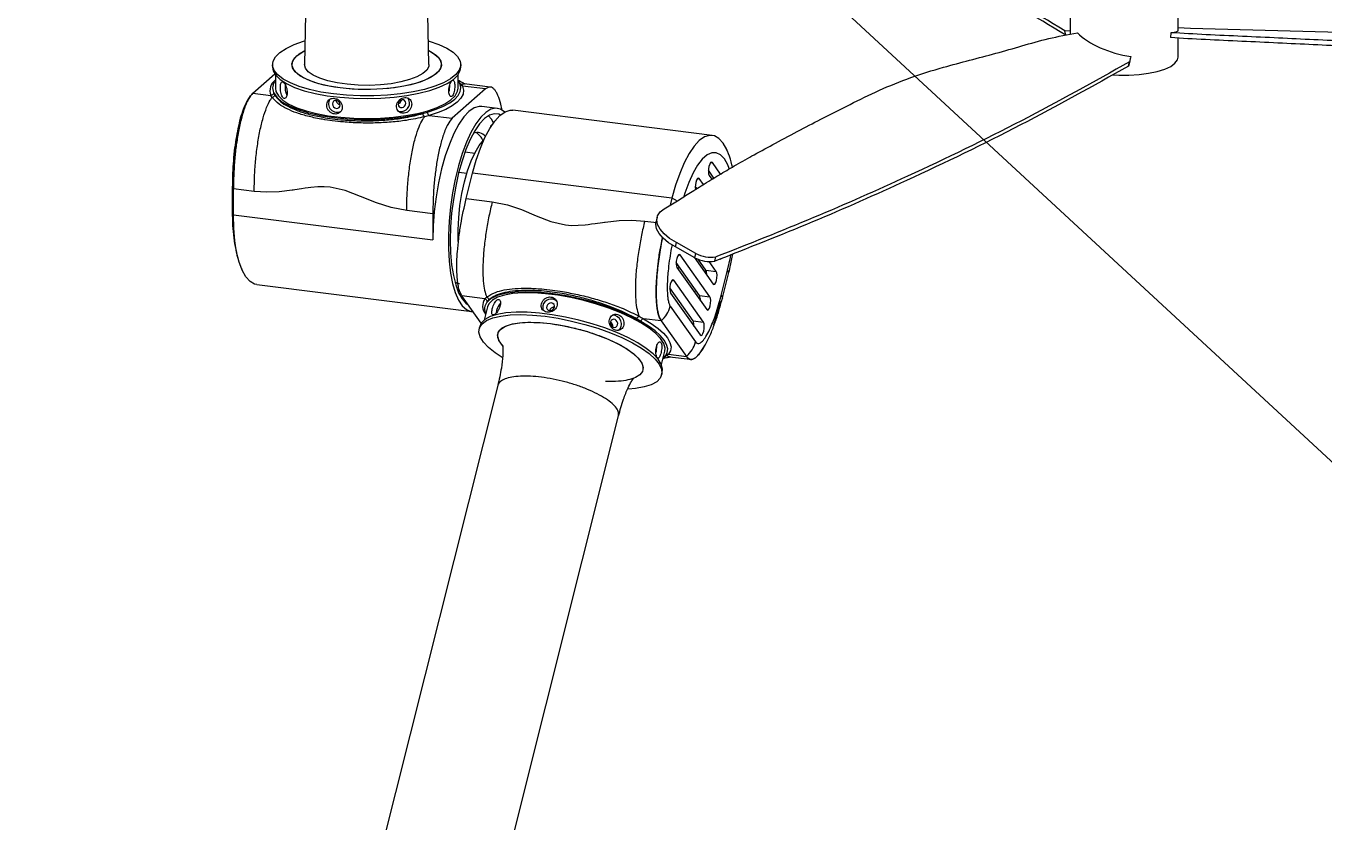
# Model space of a CAD drawing. Header units: millimetres. Extents: x 0 to 297, y 0 to 210.
# Drawn here: x 141.54 to 180.62, y 105.82 to 129.78 of the extents above; entities that cross this region are included whole.
import ezdxf

# ---------------------------------------------------------------- set-up
doc = ezdxf.new("R2010")
doc.units = ezdxf.units.MM
doc.layers.add('图框', color=7, linetype='Continuous')
doc.dimstyles.new('SLDDIMSTYLE0', dxfattribs={"dimtxt": 0.18, "dimasz": 1.016, "dimexe": 0, "dimexo": 0.0625, "dimgap": 0, "dimtad": 0, "dimtih": 1, "dimtoh": 1, "dimdec": 0, "dimrnd": 1e-09, "dimzin": 0, "dimdsep": 46, "dimtxsty": 'Standard', "dimblk1": 'DOT', "dimblk2": 'DOT', "dimsah": 1, "dimcen": 0.09, "dimadec": 0, "dimazin": 0, "dimtfac": 1.016, "dimtdec": 0, "dimtofl": 0, "dimtmove": 0, "dimatfit": 3, "dimldrblk": 'DOT', "dimfxl": 1, "dimfrac": 2, "dimtolj": 1, "dimtzin": 0, "dimarcsym": 0})

# ---------------------------------------------------------------- blocks, each defined once
blk = doc.blocks.new('_Dot')
at = {"color": 0, "linetype": 'ByBlock', "lineweight": -2}
blk.add_line((-0.5, 0), (-1, 0), dxfattribs=at)
at = {"color": 0, "linetype": 'ByBlock', "const_width": 0.5}
blk.add_lwpolyline([(-0.25, 0, 1), (0.25, 0, 1)], format="xyb", close=True, dxfattribs=at)

msp = doc.modelspace()

# ---------------------------------------------------------------- linework, layer by layer
at = {"color": 7, "linetype": 'Continuous', "lineweight": 25}
for p, q in [((150.194, 141.344), (149.924, 128.622)), ((153.674, 128.622), (153.406, 141.227)), ((172.974, 130.37), (172.974, 129.527)), ((176.224, 129.637), (176.224, 130.37)), ((172.974, 129.619), (172.816, 129.634)), ((172.851, 129.503), (172.816, 129.634)), ((176.011, 129.576), (175.993, 129.428)), ((176.224, 128.838), (176.224, 129.415)), ((148.965, 128.618), (148.965, 128.539)), ((154.632, 128.539), (154.632, 128.618)), ((174.769, 128.719), (174.732, 128.57)), ((174.732, 128.57), (174.763, 128.699)), ((174.804, 128.861), (174.763, 128.699)), ((148.375, 127.758), (149.031, 128.337)), ((148.375, 127.758), (149.031, 128.337)), ((149.049, 128.312), (149.049, 127.91)), ((154.549, 127.91), (154.549, 128.312)), ((155.379, 127.886), (154.377, 127.002)), ((154.602, 128.048), (154.549, 128.138)), ((154.566, 128.087), (154.61, 128.049)), ((154.61, 128.049), (154.642, 128.021)), ((154.626, 127.932), (154.627, 127.899)), ((155.379, 127.886), (154.684, 127.973)), ((155.517, 127.942), (154.733, 128.041)), ((148.375, 127.758), (148.913, 127.691)), ((148.995, 127.773), (149.026, 127.707)), ((153.494, 127.144), (153.629, 127.189)), ((153.683, 127.09), (154.377, 127.002)), ((155.731, 127.301), (155.263, 127.36)), ((162.201, 126.486), (156.199, 127.243)), ((155.059, 125.946), (154.768, 125.983)), ((162.159, 125.673), (162.206, 125.667)), ((162.45, 125.322), (162.206, 125.667)), ((154.572, 125.379), (154.813, 125.349)), ((154.795, 124.586), (154.987, 125.351)), ((160.989, 124.595), (154.987, 125.351)), ((161.766, 125.192), (161.813, 125.186)), ((161.937, 125.011), (161.813, 125.186)), ((162.252, 125.202), (162.085, 125.437)), ((162.11, 125.285), (162.194, 125.167)), ((147.753, 124.959), (147.753, 124.173)), ((147.785, 124.882), (147.756, 124.962)), ((147.785, 124.096), (147.785, 124.882)), ((148.413, 124.803), (147.785, 124.882)), ((147.785, 124.096), (147.785, 124.882)), ((161.74, 124.888), (161.692, 124.956)), ((154.795, 124.586), (155.579, 124.487)), ((160.989, 124.595), (160.938, 124.39)), ((160.989, 124.595), (160.938, 124.39)), ((147.785, 124.096), (153.788, 123.34)), ((153.788, 124.126), (153.004, 124.224)), ((153.788, 124.126), (153.788, 123.34)), ((160.169, 123.909), (160.532, 123.863)), ((160.54, 124.022), (160.509, 123.893)), ((161.091, 123.131), (161.122, 123.26)), ((161.679, 122.807), (161.091, 123.131)), ((161.71, 122.936), (161.122, 123.26)), ((161.189, 122.897), (161.236, 122.891)), ((162.13, 121.629), (161.236, 122.891)), ((161.653, 122.821), (162.226, 122.012)), ((161.679, 122.807), (161.71, 122.936)), ((162.01, 122.433), (161.779, 122.76)), ((162.278, 122.699), (162.309, 122.828)), ((148.027, 122.491), (148.045, 122.455)), ((161.818, 121.668), (161.115, 122.661)), ((161.14, 122.509), (162.034, 121.247)), ((161.233, 122.495), (161.142, 122.506)), ((162.026, 122.395), (161.948, 122.405)), ((162.01, 122.433), (162.322, 122.394)), ((162.322, 122.394), (162.114, 122.688)), ((162.472, 121.664), (162.664, 122.429)), ((162.5, 121.56), (162.692, 122.325)), ((148.49, 121.998), (154.96, 121.183)), ((154.515, 122.049), (154.541, 122.055)), ((160.997, 122.132), (161.044, 122.126)), ((161.938, 120.864), (161.044, 122.126)), ((155.359, 121.572), (154.665, 121.66)), ((155.248, 120.836), (154.665, 121.66)), ((161.626, 120.903), (160.923, 121.896)), ((160.948, 121.744), (161.842, 120.481)), ((161.633, 121.813), (161.724, 121.802)), ((161.818, 121.668), (162.13, 121.629)), ((154.758, 121.464), (154.79, 121.484)), ((155.437, 121.329), (155.337, 120.93)), ((155.464, 121.527), (155.419, 121.472)), ((155.711, 121.214), (155.699, 121.144)), ((160.938, 121.343), (161.698, 120.27)), ((160.052, 120.888), (159.932, 120.964)), ((160.667, 120.904), (160.129, 120.971)), ((160.667, 120.904), (161.426, 119.831)), ((160.667, 120.904), (161.426, 119.831)), ((161.626, 120.903), (161.938, 120.864)), ((155.203, 120.737), (155.183, 120.661)), ((155.906, 120.15), (155.827, 120.236)), ((160.671, 119.59), (160.772, 119.989)), ((160.711, 119.77), (160.79, 119.846)), ((160.806, 119.852), (160.753, 119.828)), ((160.835, 119.865), (160.806, 119.852)), ((160.809, 119.865), (160.835, 119.865)), ((160.888, 119.899), (161.426, 119.831)), ((160.914, 119.827), (161.542, 119.748)), ((160.679, 119.28), (160.699, 119.357)), ((155.743, 118.956), (147.897, 87.721)), ((150.511, 82.734), (159.38, 118.043))]:
    msp.add_line(p, q, dxfattribs=at)
at = {"color": 7, "linetype": 'Continuous', "lineweight": 25, "flags": 128}
for points in [[(150.797, 127.734), (150.422, 127.792), (150.076, 127.868), (149.767, 127.959), (149.501, 128.065), (149.284, 128.182), (149.121, 128.309), (149.015, 128.442), (148.968, 128.579), (148.981, 128.717), (149.055, 128.853), (149.187, 128.984), (149.374, 129.106), (149.614, 129.219), (149.9, 129.318), (149.939, 129.33)], [(153.665, 129.037), (153.809, 128.954), (153.948, 128.839), (154.028, 128.718), (154.048, 128.595), (154.006, 128.471), (153.903, 128.352), (153.744, 128.241), (153.531, 128.139), (153.271, 128.05), (152.971, 127.977), (152.639, 127.922), (152.284, 127.885), (151.916, 127.869), (151.544, 127.872), (151.18, 127.897), (150.832, 127.94), (150.511, 128.003), (150.225, 128.082), (149.982, 128.175), (149.788, 128.281), (149.649, 128.396), (149.569, 128.517), (149.55, 128.641), (149.592, 128.764), (149.694, 128.883), (149.694, 128.883)], [(151.003, 127.916), (150.668, 127.969), (150.363, 128.04), (150.097, 128.127), (149.878, 128.227), (149.712, 128.338), (149.602, 128.456), (149.552, 128.579), (149.563, 128.702), (149.636, 128.824), (149.767, 128.94), (149.933, 129.037)], [(149.694, 128.883), (149.854, 128.995), (149.933, 129.037)], [(153.659, 129.33), (153.681, 129.323), (153.969, 129.225), (154.211, 129.113), (154.402, 128.99), (154.537, 128.86), (154.614, 128.725), (154.631, 128.587), (154.587, 128.45), (154.484, 128.316), (154.324, 128.189), (154.11, 128.071), (153.846, 127.965), (153.539, 127.872), (153.195, 127.796), (152.821, 127.737), (152.426, 127.697), (152.017, 127.676), (151.603, 127.675), (151.194, 127.695), (150.797, 127.734)], [(153.665, 129.037), (153.719, 129.008), (153.886, 128.898), (153.996, 128.779), (154.046, 128.657), (154.034, 128.533), (153.962, 128.411), (153.831, 128.295), (153.644, 128.188), (153.407, 128.093), (153.126, 128.012), (152.808, 127.947), (152.464, 127.901), (152.101, 127.874), (151.73, 127.868), (151.361, 127.882), (151.003, 127.916)], [(153.674, 128.622), (153.666, 128.56), (153.605, 128.45), (153.486, 128.345), (153.313, 128.249), (153.091, 128.165), (152.828, 128.095), (152.532, 128.042), (152.212, 128.008), (151.879, 127.993), (151.543, 127.998), (151.215, 128.024), (150.906, 128.068), (150.626, 128.13), (150.384, 128.207), (150.187, 128.298), (150.042, 128.399), (149.953, 128.507), (149.924, 128.619), (149.924, 128.622)], [(174.258, 128.309), (174.438, 128.299), (174.747, 128.299), (175.05, 128.318), (175.338, 128.356), (175.598, 128.411), (175.823, 128.482), (176.003, 128.565), (176.133, 128.659), (176.207, 128.759), (176.224, 128.838)], [(148.965, 128.539), (148.984, 128.432), (149.06, 128.297), (149.195, 128.166), (149.386, 128.044), (149.628, 127.932), (149.916, 127.833), (150.245, 127.749), (150.606, 127.682), (150.993, 127.634), (151.397, 127.604), (151.81, 127.595), (152.222, 127.605), (152.626, 127.636), (153.011, 127.685), (153.371, 127.753), (153.698, 127.838), (153.984, 127.938), (154.223, 128.05), (154.411, 128.173), (154.543, 128.304), (154.616, 128.439), (154.632, 128.539)], [(149.049, 127.91), (149.066, 127.807), (149.141, 127.675), (149.272, 127.549), (149.457, 127.43), (149.692, 127.321), (149.972, 127.225), (150.29, 127.144), (150.641, 127.079), (151.017, 127.032), (151.409, 127.003), (151.81, 126.994), (152.21, 127.004), (152.601, 127.034), (152.976, 127.082), (153.325, 127.148), (153.642, 127.23), (153.919, 127.327), (154.152, 127.436), (154.334, 127.555), (154.462, 127.682), (154.533, 127.814), (154.549, 127.91)], [(153.629, 127.189), (153.888, 127.272), (154.113, 127.366), (154.301, 127.468), (154.449, 127.577), (154.555, 127.691), (154.616, 127.809), (154.632, 127.928), (154.602, 128.048)], [(154.684, 127.973), (154.715, 127.85), (154.699, 127.727), (154.636, 127.606), (154.527, 127.488), (154.375, 127.376), (154.181, 127.271), (153.949, 127.175), (153.683, 127.09)], [(148.995, 127.773), (149.09, 127.633), (149.247, 127.5), (149.463, 127.376), (149.733, 127.264), (150.05, 127.167), (150.407, 127.088), (150.797, 127.027), (151.21, 126.987), (151.636, 126.968), (152.066, 126.97), (152.49, 126.995), (152.898, 127.04), (153.28, 127.105), (153.629, 127.189)], [(151.002, 127.405), (150.993, 127.451), (150.968, 127.492), (150.93, 127.522), (150.885, 127.537), (150.841, 127.534), (150.803, 127.513), (150.777, 127.478), (150.768, 127.434), (150.777, 127.388), (150.803, 127.346), (150.841, 127.316), (150.885, 127.301), (150.93, 127.305), (150.968, 127.325), (150.993, 127.361), (151.002, 127.405)], [(152.976, 127.457), (152.967, 127.501), (152.942, 127.535), (152.905, 127.555), (152.862, 127.558), (152.818, 127.542), (152.781, 127.511), (152.756, 127.469), (152.748, 127.423), (152.756, 127.379), (152.781, 127.344), (152.818, 127.324), (152.862, 127.322), (152.905, 127.338), (152.942, 127.369), (152.967, 127.411), (152.976, 127.457)], [(153.09, 127.474), (153.072, 127.562), (153.039, 127.615)], [(155.263, 127.36), (155.185, 127.361), (155.033, 127.315), (154.878, 127.208), (154.723, 127.042), (154.571, 126.82), (154.425, 126.546), (154.288, 126.227), (154.164, 125.869), (154.054, 125.478), (153.961, 125.064), (153.886, 124.634), (153.832, 124.198), (153.799, 123.763), (153.788, 123.34)], [(155.955, 127.19), (155.823, 127.277), (155.682, 127.304), (155.535, 127.272), (155.384, 127.181), (155.232, 127.033), (155.082, 126.83), (154.937, 126.578), (154.8, 126.279), (154.674, 125.941), (154.561, 125.57), (154.464, 125.173), (154.383, 124.758), (154.321, 124.333), (154.279, 123.906), (154.258, 123.486), (154.258, 123.081), (154.279, 122.698), (154.321, 122.345), (154.383, 122.029), (154.464, 121.756), (154.561, 121.531), (154.674, 121.36), (154.8, 121.244), (154.937, 121.187), (155.004, 121.18)], [(155.824, 127.1), (155.774, 127.121), (155.636, 127.137), (155.492, 127.094), (155.346, 126.992), (155.199, 126.835), (155.055, 126.625), (154.917, 126.366), (154.788, 126.064), (154.67, 125.725), (154.566, 125.356), (154.478, 124.964), (154.408, 124.557), (154.356, 124.144), (154.325, 123.734), (154.314, 123.333), (154.325, 122.951), (154.356, 122.595), (154.408, 122.273), (154.478, 121.991), (154.566, 121.754), (154.67, 121.569), (154.788, 121.437), (154.855, 121.391)], [(154.987, 125.351), (155.097, 125.742), (155.221, 126.101), (155.357, 126.421), (155.503, 126.696), (155.654, 126.919), (155.81, 127.087), (155.965, 127.196), (156.117, 127.243), (156.199, 127.243)], [(155.617, 126.87), (155.553, 126.975), (155.465, 127.079)], [(155.562, 126.791), (155.561, 126.791), (155.545, 126.785), (155.528, 126.761), (155.513, 126.723), (155.509, 126.707)], [(154.556, 123.293), (154.555, 123.3), (154.551, 123.646), (154.568, 124.008), (154.607, 124.377), (154.665, 124.743), (154.743, 125.094), (154.836, 125.423), (154.944, 125.719), (155.062, 125.975), (155.188, 126.183), (155.319, 126.339), (155.319, 126.339)], [(162.663, 126.004), (162.637, 126.063), (162.527, 126.258), (162.402, 126.395), (162.265, 126.472), (162.119, 126.487), (161.967, 126.44), (161.812, 126.331), (161.657, 126.163), (161.505, 125.94), (161.359, 125.665), (161.223, 125.345), (161.099, 124.986), (160.989, 124.595)], [(162.646, 126.042), (162.637, 126.063), (162.527, 126.258), (162.402, 126.395), (162.265, 126.472), (162.119, 126.487), (161.967, 126.44), (161.812, 126.331), (161.657, 126.163), (161.505, 125.94), (161.359, 125.665), (161.223, 125.345), (161.099, 124.986), (160.989, 124.595)], [(162.709, 125.493), (162.668, 125.597), (162.567, 125.779), (162.452, 125.903), (162.324, 125.965), (162.188, 125.965), (162.046, 125.901), (161.903, 125.776), (161.761, 125.593), (161.625, 125.356), (161.497, 125.071), (161.381, 124.745), (161.35, 124.646)], [(162.206, 125.667), (162.181, 125.683), (162.153, 125.667), (162.125, 125.622), (162.102, 125.555), (162.088, 125.476), (162.085, 125.396), (162.092, 125.329), (162.11, 125.285)], [(161.813, 125.186), (161.788, 125.202), (161.759, 125.186), (161.732, 125.141), (161.709, 125.074), (161.695, 124.995), (161.692, 124.915), (161.697, 124.859)], [(153.004, 124.224), (152.538, 124.316), (152.092, 124.459), (151.617, 124.647), (151.15, 124.825), (150.696, 124.93), (150.519, 124.943), (150.327, 124.94), (150.12, 124.922), (150.039, 124.911), (149.945, 124.898), (149.838, 124.882), (149.637, 124.85), (149.583, 124.842), (149.567, 124.839), (149.561, 124.838), (149.559, 124.838), (149.559, 124.838), (149.558, 124.838), (149.558, 124.838), (149.558, 124.838), (149.558, 124.838), (149.558, 124.838), (149.558, 124.838), (149.558, 124.838), (149.558, 124.838), (149.164, 124.791), (148.794, 124.777), (148.413, 124.803)], [(155.579, 124.487), (156.037, 124.396), (156.461, 124.256), (156.905, 124.071), (157.343, 123.896), (157.785, 123.792), (157.964, 123.78), (158.163, 123.782), (158.381, 123.798), (158.467, 123.808), (158.567, 123.821), (158.681, 123.836), (158.896, 123.866), (158.954, 123.874), (158.971, 123.877), (158.977, 123.878), (158.979, 123.878), (158.98, 123.878), (158.98, 123.878), (158.98, 123.878), (158.98, 123.878), (158.98, 123.878), (158.98, 123.878), (158.98, 123.878), (158.98, 123.878), (158.98, 123.878), (159.398, 123.922), (159.783, 123.935), (160.169, 123.909)], [(161.122, 123.26), (160.92, 123.386), (160.755, 123.523), (160.632, 123.664), (160.557, 123.805), (160.531, 123.942), (160.556, 124.069), (160.631, 124.182), (160.752, 124.277)], [(148.49, 121.998), (148.423, 122.014), (148.286, 122.092), (148.162, 122.231), (148.052, 122.427), (147.959, 122.677), (147.884, 122.975), (147.83, 123.316), (147.797, 123.692), (147.785, 124.096)], [(148.49, 121.998), (148.423, 122.014), (148.286, 122.092), (148.162, 122.231), (148.052, 122.427), (147.959, 122.677), (147.884, 122.975), (147.83, 123.316), (147.797, 123.692), (147.785, 124.096)], [(161.091, 123.131), (160.888, 123.257), (160.723, 123.394), (160.601, 123.535), (160.525, 123.676), (160.5, 123.813), (160.509, 123.893)], [(161.236, 122.891), (161.211, 122.907), (161.183, 122.891), (161.155, 122.846), (161.133, 122.779), (161.118, 122.7), (161.115, 122.62), (161.123, 122.553), (161.14, 122.509)], [(162.44, 122.761), (162.443, 122.761), (162.471, 122.776)], [(162.664, 122.429), (162.748, 122.813), (162.762, 122.885)], [(162.226, 122.012), (162.251, 121.996), (162.279, 122.012), (162.307, 122.057), (162.33, 122.124), (162.344, 122.203), (162.347, 122.282), (162.34, 122.349), (162.322, 122.394)], [(161.044, 122.126), (161.019, 122.142), (160.991, 122.126), (160.963, 122.081), (160.94, 122.014), (160.926, 121.934), (160.923, 121.855), (160.931, 121.788), (160.948, 121.744)], [(160.052, 120.888), (159.735, 121.052), (159.379, 121.207), (158.995, 121.349), (158.589, 121.475), (158.173, 121.583), (157.755, 121.669), (157.345, 121.732), (156.953, 121.77), (156.587, 121.782), (156.256, 121.769), (155.968, 121.73), (155.729, 121.667), (155.544, 121.58), (155.419, 121.472)], [(160.772, 119.989), (160.78, 120.082), (160.742, 120.223), (160.648, 120.373), (160.5, 120.529), (160.301, 120.688), (160.055, 120.847), (159.768, 121.001), (159.445, 121.148), (159.093, 121.285), (158.721, 121.408), (158.335, 121.516), (157.944, 121.605), (157.557, 121.674), (157.182, 121.721), (156.826, 121.746), (156.497, 121.747), (156.203, 121.726), (155.949, 121.681), (155.741, 121.615), (155.583, 121.528), (155.48, 121.423), (155.437, 121.329)], [(162.034, 121.247), (162.059, 121.231), (162.087, 121.247), (162.115, 121.292), (162.138, 121.359), (162.152, 121.438), (162.155, 121.517), (162.147, 121.584), (162.13, 121.629)], [(160.699, 119.357), (160.707, 119.453), (160.668, 119.598), (160.571, 119.752), (160.419, 119.913), (160.214, 120.077), (159.961, 120.24), (159.664, 120.4), (159.332, 120.551), (158.969, 120.692), (158.586, 120.819), (158.188, 120.93), (157.786, 121.021), (157.387, 121.092), (157, 121.141), (156.633, 121.167), (156.295, 121.168), (155.991, 121.146), (155.73, 121.1), (155.516, 121.032), (155.353, 120.943), (155.246, 120.834), (155.203, 120.737)], [(155.787, 121.285), (155.786, 121.282), (155.77, 121.237)], [(157.101, 121.36), (157.097, 121.27), (157.116, 121.211)], [(157.218, 121.346), (157.216, 121.301), (157.232, 121.26), (157.264, 121.231), (157.306, 121.216), (157.353, 121.219), (157.398, 121.239), (157.432, 121.273), (157.452, 121.316), (157.454, 121.361), (157.438, 121.402), (157.407, 121.431), (157.364, 121.446), (157.317, 121.443), (157.273, 121.423), (157.238, 121.389), (157.218, 121.346)], [(155.877, 119.803), (155.668, 119.94), (155.463, 120.104), (155.311, 120.265), (155.214, 120.42), (155.175, 120.565), (155.195, 120.697), (155.274, 120.814), (155.409, 120.913), (155.597, 120.992), (155.836, 121.049), (156.119, 121.083), (156.441, 121.094), (156.794, 121.08), (157.172, 121.043)], [(155.892, 120.155), (155.884, 120.164), (155.784, 120.305), (155.743, 120.437), (155.762, 120.555), (155.84, 120.658), (155.975, 120.742), (156.163, 120.806), (156.399, 120.846), (156.678, 120.862), (156.99, 120.854), (157.328, 120.822)], [(157.172, 121.043), (157.566, 120.983), (157.968, 120.901), (158.369, 120.8), (158.761, 120.681), (159.135, 120.547), (159.483, 120.4), (159.798, 120.244), (160.074, 120.083), (160.304, 119.919), (160.483, 119.756), (160.608, 119.598), (160.676, 119.447), (160.685, 119.308), (160.636, 119.183), (160.529, 119.075), (160.366, 118.985), (160.152, 118.917), (159.891, 118.871), (159.676, 118.853)], [(157.328, 120.822), (157.683, 120.767), (158.045, 120.69), (158.403, 120.593), (158.748, 120.48), (159.072, 120.352), (159.364, 120.214), (159.617, 120.07), (159.824, 119.922), (159.979, 119.777), (160.079, 119.636), (160.12, 119.504), (160.101, 119.385), (160.023, 119.282), (159.888, 119.198), (159.846, 119.181)], [(159.14, 120.873), (159.137, 120.826), (159.151, 120.779), (159.179, 120.74), (159.218, 120.715), (159.261, 120.706), (159.302, 120.717), (159.334, 120.745), (159.353, 120.785), (159.356, 120.833), (159.342, 120.879), (159.314, 120.918), (159.276, 120.944), (159.233, 120.952), (159.192, 120.941), (159.159, 120.914), (159.14, 120.873)], [(160.79, 119.846), (160.847, 119.951), (160.86, 120.067), (160.829, 120.192), (160.755, 120.325), (160.637, 120.463), (160.479, 120.605), (160.283, 120.747), (160.052, 120.888)], [(160.129, 120.971), (160.367, 120.826), (160.569, 120.68), (160.731, 120.534), (160.852, 120.392), (160.929, 120.255), (160.961, 120.126), (160.947, 120.006), (160.888, 119.899)], [(161.842, 120.481), (161.867, 120.466), (161.895, 120.482), (161.923, 120.527), (161.945, 120.594), (161.96, 120.673), (161.963, 120.752), (161.955, 120.819), (161.938, 120.864)]]:
    msp.add_lwpolyline(points, dxfattribs=at)
at = {"color": 7, "linetype": 'Continuous', "lineweight": 25}
for centre, radius, start, end in [((149.29, 127.833), 0.403, 126.7627, 200.7099), ((149.329, 127.911), 0.361, 140.9708, 202.4054), ((149.909, 127.941), 0.568, 172.6797, 205.3686), ((153.601, 127.998), 0.702, 343.6371, 0.0367), ((150.907, 127.439), 0.255, 146.6829, 298.9456), ((152.832, 127.463), 0.258, 250.2225, 2.5569), ((155.128, 126.273), 0.301, 36.2198, 112.6527), ((154.81, 126.096), 0.55, 24.9985, 60.0193), ((160.451, 123.457), 1.258, 56.8573, 64.6833), ((147.869, 124.178), 0.117, 182.0174, 224.1336), ((162.138, 123.643), 0.954, 241.2188, 278.4), ((162.17, 123.772), 0.954, 241.2188, 278.4), ((161.744, 122.311), 0.293, 354.0537, 24.5793), ((162.568, 122.347), 0.126, 349.7079, 40.8731), ((154.632, 122.313), 0.289, 230.9841, 261.9666), ((155.67, 121.35), 0.382, 144.4762, 220.6279), ((157.352, 121.306), 0.256, 49.6875, 167.6248), ((161.551, 121.546), 0.293, 354.0537, 24.5793), ((155.69, 121.265), 0.341, 142.6787, 206.4252), ((156.261, 121.081), 0.566, 140.4911, 166.4046), ((159.212, 120.816), 0.258, 308.9671, 92.374), ((161.359, 120.781), 0.293, 354.0537, 24.5793), ((159.833, 120.125), 0.7, 344.7628, 2.3842)]:
    msp.add_arc(centre, radius, start, end, dxfattribs=at)
for centre, major_axis, ratio, start_param, end_param in [((174.599, 129.678), (1.613, -0.424), 0.456178, 3.790392, 4.957801), ((174.599, 129.678), (1.625, -0.041), 0.081908, 5.767558, 6.285256), ((174.599, 128.006), (1.625, 6.638), 0.000698, 1.441833, 1.463263)]:
    msp.add_ellipse(centre, major_axis=major_axis, ratio=ratio, start_param=start_param, end_param=end_param, dxfattribs=at)
for points, knots in [([(172.851, 129.503), (171.915, 130.064), (170.044, 131.186), (167.678, 132.858), (165.897, 134.233), (165.004, 135.024), (164.686, 135.306)], [0, 0, 0, 0, 0.310669, 0.621168, 0.865316, 1, 1, 1, 1]), ([(172.816, 129.634), (171.88, 130.195), (170.008, 131.317), (167.644, 132.989), (165.901, 134.333), (165.044, 135.09), (164.764, 135.338)], [0, 0, 0, 0, 0.31566, 0.631149, 0.87922, 1, 1, 1, 1]), ([(160.752, 124.277), (160.886, 124.358), (161.154, 124.519), (161.556, 124.773), (161.991, 125.045), (162.449, 125.324), (162.947, 125.615), (163.492, 125.923), (164.136, 126.274), (164.834, 126.644), (165.584, 127.031), (166.371, 127.431), (167.219, 127.849), (168.147, 128.231), (169.079, 128.517), (169.947, 128.75), (170.746, 128.957), (171.531, 129.18), (172.313, 129.413), (172.902, 129.518), (173.197, 129.571)], [0, 0, 0, 0, 0.037931, 0.076076, 0.117216, 0.164132, 0.206862, 0.256238, 0.313619, 0.380368, 0.441429, 0.510048, 0.584681, 0.658688, 0.728788, 0.782442, 0.835952, 0.890248, 0.945233, 1, 1, 1, 1]), ([(196.363, 128.701), (196.102, 128.708), (195.578, 128.722), (194.771, 128.742), (193.901, 128.764), (193, 128.787), (192.042, 128.813), (191.013, 128.842), (189.818, 128.876), (188.543, 128.914), (187.192, 128.955), (185.787, 128.998), (184.294, 129.046), (182.8, 129.1), (181.473, 129.159), (180.298, 129.215), (179.229, 129.267), (178.145, 129.317), (177.046, 129.367), (176.343, 129.407), (175.993, 129.428)], [0, 0, 0, 0, 0.037922, 0.07606, 0.117197, 0.164116, 0.206855, 0.256247, 0.313652, 0.380434, 0.441528, 0.510188, 0.584826, 0.658786, 0.728843, 0.782477, 0.83598, 0.890276, 0.94525, 1, 1, 1, 1]), ([(196.367, 128.85), (196.106, 128.857), (195.582, 128.871), (194.775, 128.891), (193.907, 128.913), (193.006, 128.936), (192.05, 128.962), (191.021, 128.991), (189.828, 129.025), (188.554, 129.063), (187.205, 129.104), (185.801, 129.148), (184.31, 129.195), (182.816, 129.249), (181.49, 129.308), (180.315, 129.364), (179.247, 129.416), (178.163, 129.466), (177.065, 129.516), (176.362, 129.556), (176.011, 129.576)], [0, 0, 0, 0, 0.037931, 0.076076, 0.117216, 0.164132, 0.206862, 0.256238, 0.313619, 0.380368, 0.441429, 0.510048, 0.584681, 0.658688, 0.728788, 0.782442, 0.835952, 0.890248, 0.945233, 1, 1, 1, 1]), ([(176.219, 129.729), (178.225, 129.672), (182.236, 129.559), (187.809, 129.379), (192.94, 129.202), (196.062, 129.085), (197.624, 129.026)], [0, 0, 0, 0, 0.279917, 0.559681, 0.779662, 1, 1, 1, 1]), ([(174.732, 128.57), (173.661, 127.973), (171.521, 126.78), (168.317, 125.232), (165.24, 123.869), (163.266, 123.089), (162.278, 122.699)], [0, 0, 0, 0, 0.279917, 0.559681, 0.779662, 1, 1, 1, 1]), ([(174.763, 128.699), (173.693, 128.102), (171.553, 126.909), (168.349, 125.361), (165.272, 123.998), (163.297, 123.218), (162.309, 122.828)], [0, 0, 0, 0, 0.279917, 0.559681, 0.779662, 1, 1, 1, 1]), ([(149.406, 127.773), (149.404, 127.8), (149.401, 127.855), (149.381, 127.938), (149.351, 128.01), (149.316, 128.065), (149.28, 128.095), (149.248, 128.098), (149.223, 128.073), (149.206, 128.023), (149.199, 127.952), (149.2, 127.87), (149.211, 127.786), (149.231, 127.708), (149.259, 127.646), (149.292, 127.607), (149.328, 127.595), (149.362, 127.612), (149.389, 127.656), (149.403, 127.713), (149.405, 127.756), (149.406, 127.773)], [0, 0, 0, 0, 0.053537, 0.10707, 0.160741, 0.214504, 0.268116, 0.321571, 0.375106, 0.428834, 0.482568, 0.53611, 0.589561, 0.643165, 0.696926, 0.750605, 0.804091, 0.857574, 0.911247, 0.965009, 1, 1, 1, 1]), ([(154.449, 127.98), (154.448, 128.005), (154.447, 128.057), (154.435, 128.113), (154.416, 128.147), (154.391, 128.152), (154.361, 128.13), (154.33, 128.083), (154.302, 128.015), (154.281, 127.934), (154.271, 127.849), (154.273, 127.77), (154.287, 127.706), (154.311, 127.664), (154.341, 127.648), (154.372, 127.661), (154.4, 127.701), (154.424, 127.764), (154.44, 127.842), (154.448, 127.918), (154.449, 127.962), (154.449, 127.98)], [0, 0, 0, 0, 0.053537, 0.10707, 0.160741, 0.214504, 0.268116, 0.321571, 0.375106, 0.428834, 0.482568, 0.53611, 0.589561, 0.643165, 0.696926, 0.750605, 0.804091, 0.857574, 0.911247, 0.965009, 1, 1, 1, 1]), ([(154.776, 128.03), (154.742, 128.045), (154.661, 128.082), (154.592, 128.123), (154.553, 128.145), (154.549, 128.147)], [0, 0, 0, 0, 0.392189, 0.941208, 1, 1, 1, 1]), ([(154.642, 128.021), (154.632, 128.022), (154.619, 128.024), (154.608, 128.032), (154.605, 128.035)], [0, 0, 0, 0, 0.668476, 1, 1, 1, 1]), ([(154.684, 127.973), (154.674, 127.974), (154.652, 127.975), (154.624, 127.991), (154.614, 128.009), (154.609, 128.017)], [0, 0, 0, 0, 0.338051, 0.676102, 1, 1, 1, 1]), ([(154.642, 128.021), (154.642, 128.02), (154.643, 128.02), (154.645, 128.021), (154.647, 128.021), (154.647, 128.021), (154.648, 128.021)], [0, 0, 0, 0, 0.185202, 0.422569, 0.85561, 1, 1, 1, 1]), ([(154.648, 128.021), (154.666, 128.031), (154.695, 128.046), (154.722, 128.035), (154.732, 128.032)], [0, 0, 0, 0, 0.633665, 1, 1, 1, 1]), ([(154.648, 128.021), (154.661, 128.007), (154.674, 127.993), (154.684, 127.973), (154.684, 127.973)], [0, 0, 0, 0, 0.999972, 1, 1, 1, 1]), ([(155.876, 127.234), (155.876, 127.234), (155.865, 127.304), (155.826, 127.465), (155.769, 127.654), (155.703, 127.788), (155.649, 127.867), (155.589, 127.921), (155.501, 127.959), (155.428, 127.915), (155.379, 127.886)], [0, 0, 0, 0, 0.000847, 0.139404, 0.36305, 0.467742, 0.569159, 0.679116, 0.784643, 1, 1, 1, 1]), ([(148.31, 127.687), (148.298, 127.671), (148.245, 127.602), (148.165, 127.465), (148.073, 127.254), (147.99, 126.998), (147.918, 126.697), (147.857, 126.367), (147.809, 126.01), (147.774, 125.633), (147.758, 125.279), (147.756, 125.058), (147.755, 124.962)], [0, 0, 0, 0, 0.021992, 0.097138, 0.180645, 0.283817, 0.393832, 0.507361, 0.630885, 0.762753, 0.896614, 1, 1, 1, 1]), ([(147.785, 124.882), (147.787, 125.013), (147.79, 125.274), (147.813, 125.638), (147.843, 125.958), (147.876, 126.231), (147.926, 126.55), (147.985, 126.839), (148.051, 127.09), (148.124, 127.324), (148.229, 127.59), (148.327, 127.704), (148.375, 127.758)], [0, 0, 0, 0, 0.125477, 0.249048, 0.335192, 0.418292, 0.499051, 0.629385, 0.690397, 0.749502, 0.878719, 1, 1, 1, 1]), ([(148.375, 127.758), (148.327, 127.704), (148.255, 127.621), (148.166, 127.428), (148.085, 127.212), (148.016, 126.966), (147.958, 126.706), (147.907, 126.437), (147.857, 126.092), (147.8, 125.545), (147.791, 125.146), (147.785, 124.882)], [0, 0, 0, 0, 0.121448, 0.184506, 0.251272, 0.371118, 0.434707, 0.501532, 0.623388, 0.751344, 1, 1, 1, 1]), ([(148.413, 124.803), (148.415, 124.948), (148.419, 125.243), (148.451, 125.706), (148.504, 126.172), (148.58, 126.614), (148.673, 127.005), (148.779, 127.321), (148.874, 127.521), (148.932, 127.599), (148.95, 127.623)], [0, 0, 0, 0, 0.14462, 0.294965, 0.445291, 0.589543, 0.72284, 0.842806, 0.950009, 1, 1, 1, 1]), ([(148.95, 127.623), (148.937, 127.647), (148.923, 127.671), (148.913, 127.691), (148.913, 127.691)], [0, 0, 0, 0, 0.999972, 1, 1, 1, 1]), ([(148.956, 127.627), (148.955, 127.627), (148.954, 127.627), (148.952, 127.626), (148.951, 127.624), (148.95, 127.624), (148.95, 127.623)], [0, 0, 0, 0, 0.185206, 0.422576, 0.855621, 1, 1, 1, 1]), ([(149.026, 127.707), (149.026, 127.707), (149.026, 127.697), (149.021, 127.678), (149.005, 127.654), (148.983, 127.636), (148.965, 127.63), (148.956, 127.627)], [0, 0, 0, 0, 0.017651, 0.282739, 0.521876, 0.760936, 1, 1, 1, 1]), ([(153.541, 127.05), (153.361, 127.009), (153.045, 126.938), (152.536, 126.882), (152.06, 126.856), (151.572, 126.858), (151.139, 126.884), (150.769, 126.924), (150.42, 126.976), (150.055, 127.051), (149.693, 127.157), (149.389, 127.283), (149.125, 127.436), (149.016, 127.559), (148.956, 127.627)], [0, 0, 0, 0, 0.108729, 0.191658, 0.276818, 0.359313, 0.444104, 0.504855, 0.560924, 0.643421, 0.728203, 0.810722, 0.895479, 1, 1, 1, 1]), ([(149.026, 127.707), (149.077, 127.638), (149.17, 127.514), (149.42, 127.358), (149.711, 127.228), (150.067, 127.116), (150.427, 127.037), (150.777, 126.983), (151.139, 126.945), (151.569, 126.923), (152.047, 126.927), (152.521, 126.96), (153.018, 127.023), (153.323, 127.101), (153.494, 127.144)], [0, 0, 0, 0, 0.103088, 0.185588, 0.270457, 0.353352, 0.43865, 0.495112, 0.55629, 0.639196, 0.724507, 0.807412, 0.892721, 1, 1, 1, 1]), ([(151.064, 127.341), (151.062, 127.368), (151.056, 127.421), (151.015, 127.496), (150.954, 127.556), (150.879, 127.595), (150.799, 127.609), (150.723, 127.597), (150.66, 127.56), (150.615, 127.501), (150.594, 127.427), (150.598, 127.346), (150.628, 127.267), (150.68, 127.199), (150.749, 127.15), (150.827, 127.127), (150.906, 127.131), (150.977, 127.163), (151.031, 127.217), (151.06, 127.281), (151.063, 127.324), (151.064, 127.341)], [0, 0, 0, 0, 0.053537, 0.10707, 0.160741, 0.214504, 0.268116, 0.321571, 0.375106, 0.428834, 0.482568, 0.53611, 0.589561, 0.643165, 0.696926, 0.750605, 0.804091, 0.857574, 0.911247, 0.965009, 1, 1, 1, 1]), ([(151.002, 127.407), (150.993, 127.408), (150.972, 127.411), (150.94, 127.431), (150.911, 127.461), (150.892, 127.498), (150.889, 127.524), (150.888, 127.536)], [0, 0, 0, 0, 0.142071, 0.362396, 0.582955, 0.803753, 1, 1, 1, 1]), ([(153.153, 127.427), (153.151, 127.453), (153.146, 127.505), (153.109, 127.568), (153.053, 127.612), (152.982, 127.631), (152.904, 127.624), (152.828, 127.591), (152.763, 127.536), (152.717, 127.464), (152.695, 127.384), (152.699, 127.305), (152.731, 127.234), (152.784, 127.181), (152.854, 127.151), (152.931, 127.149), (153.007, 127.175), (153.074, 127.225), (153.124, 127.294), (153.15, 127.365), (153.152, 127.41), (153.153, 127.427)], [0, 0, 0, 0, 0.053537, 0.10707, 0.160741, 0.214504, 0.268116, 0.321571, 0.375106, 0.428834, 0.482568, 0.53611, 0.589561, 0.643165, 0.696926, 0.750605, 0.804091, 0.857574, 0.911247, 0.965009, 1, 1, 1, 1]), ([(152.835, 127.548), (152.835, 127.543), (152.835, 127.524), (152.821, 127.492), (152.796, 127.459), (152.77, 127.437), (152.754, 127.433), (152.75, 127.432)], [0, 0, 0, 0, 0.109107, 0.379225, 0.649633, 0.920333, 1, 1, 1, 1]), ([(153.004, 124.224), (153.006, 124.369), (153.01, 124.665), (153.042, 125.128), (153.095, 125.593), (153.17, 126.036), (153.263, 126.427), (153.369, 126.743), (153.465, 126.942), (153.522, 127.02), (153.54, 127.045)], [0, 0, 0, 0, 0.14462, 0.294965, 0.445291, 0.589543, 0.72284, 0.842806, 0.950009, 1, 1, 1, 1]), ([(153.541, 127.05), (153.535, 127.054), (153.524, 127.064), (153.509, 127.086), (153.498, 127.113), (153.494, 127.134), (153.494, 127.144), (153.494, 127.144)], [0, 0, 0, 0, 0.239063, 0.478123, 0.717259, 0.982349, 1, 1, 1, 1]), ([(153.683, 127.09), (153.683, 127.09), (153.636, 127.077), (153.588, 127.061), (153.54, 127.045)], [0, 0, 0, 0, 0.000028, 1, 1, 1, 1]), ([(153.54, 127.045), (153.541, 127.046), (153.542, 127.047), (153.542, 127.048), (153.541, 127.049), (153.541, 127.049), (153.541, 127.05)], [0, 0, 0, 0, 0.356764, 0.716576, 0.90768, 1, 1, 1, 1]), ([(154.377, 127.002), (154.33, 126.948), (154.257, 126.865), (154.169, 126.672), (154.088, 126.457), (154.018, 126.211), (153.96, 125.951), (153.91, 125.682), (153.859, 125.337), (153.802, 124.79), (153.794, 124.39), (153.788, 124.126)], [0, 0, 0, 0, 0.121289, 0.184259, 0.250923, 0.370795, 0.434401, 0.501246, 0.623035, 0.750925, 1, 1, 1, 1]), ([(162.811, 125.534), (162.806, 125.557), (162.777, 125.702), (162.725, 125.867), (162.661, 126), (162.646, 126.031)], [0, 0, 0, 0, 0.127597, 0.79196, 1, 1, 1, 1]), ([(154.665, 121.66), (154.632, 121.723), (154.582, 121.819), (154.543, 122.025), (154.517, 122.252), (154.509, 122.506), (154.516, 122.772), (154.533, 123.045), (154.568, 123.391), (154.647, 123.936), (154.736, 124.327), (154.795, 124.586)], [0, 0, 0, 0, 0.121289, 0.184259, 0.250923, 0.370795, 0.434401, 0.501246, 0.623035, 0.750925, 1, 1, 1, 1]), ([(155.579, 124.487), (155.545, 124.345), (155.476, 124.057), (155.394, 123.599), (155.332, 123.135), (155.297, 122.688), (155.293, 122.287), (155.318, 121.957), (155.362, 121.743), (155.399, 121.655), (155.411, 121.627)], [0, 0, 0, 0, 0.14462, 0.294965, 0.445291, 0.589543, 0.72284, 0.842806, 0.950009, 1, 1, 1, 1]), ([(147.753, 124.173), (147.753, 124.105), (147.755, 123.905), (147.774, 123.585), (147.819, 123.22), (147.893, 122.873), (147.957, 122.64), (148.009, 122.53), (148.014, 122.52)], [0, 0, 0, 0, 0.108497, 0.317132, 0.529441, 0.748386, 0.977584, 1, 1, 1, 1]), ([(160.169, 123.909), (160.135, 123.767), (160.067, 123.478), (159.985, 123.021), (159.923, 122.556), (159.888, 122.11), (159.883, 121.709), (159.909, 121.379), (159.953, 121.165), (159.99, 121.076), (160.002, 121.048)], [0, 0, 0, 0, 0.14462, 0.294965, 0.445291, 0.589543, 0.72284, 0.842806, 0.950009, 1, 1, 1, 1]), ([(160.667, 120.904), (160.634, 120.967), (160.584, 121.063), (160.545, 121.269), (160.519, 121.497), (160.511, 121.751), (160.519, 122.017), (160.535, 122.29), (160.571, 122.636), (160.626, 123.036), (160.682, 123.289), (160.709, 123.409)], [0, 0, 0, 0, 0.140192, 0.212983, 0.290053, 0.428396, 0.501799, 0.578938, 0.719601, 0.867306, 1, 1, 1, 1]), ([(160.703, 123.415), (160.679, 123.293), (160.637, 123.079), (160.59, 122.77), (160.556, 122.496), (160.526, 122.175), (160.512, 121.881), (160.515, 121.624), (160.529, 121.38), (160.567, 121.098), (160.634, 120.967), (160.667, 120.904)], [0, 0, 0, 0, 0.133162, 0.232599, 0.328524, 0.421745, 0.572192, 0.64262, 0.710845, 0.860003, 1, 1, 1, 1]), ([(160.994, 123.201), (160.982, 123.143), (160.95, 122.981), (160.908, 122.713), (160.874, 122.431), (160.855, 122.187), (160.846, 121.983), (160.847, 121.804), (160.856, 121.652), (160.873, 121.523), (160.899, 121.413), (160.925, 121.366), (160.938, 121.343)], [0, 0, 0, 0, 0.088179, 0.243443, 0.391719, 0.49932, 0.599744, 0.69445, 0.773588, 0.847072, 0.925585, 1, 1, 1, 1]), ([(162.692, 122.325), (162.709, 122.392), (162.756, 122.584), (162.793, 122.785), (162.817, 122.916)], [0, 0, 0, 0, 0.348547, 1, 1, 1, 1]), ([(155.359, 121.572), (155.359, 121.572), (155.374, 121.588), (155.392, 121.607), (155.411, 121.627)], [0, 0, 0, 0, 0.000028, 1, 1, 1, 1]), ([(155.411, 121.627), (155.411, 121.626), (155.412, 121.625), (155.413, 121.623), (155.415, 121.622), (155.416, 121.622), (155.416, 121.622)], [0, 0, 0, 0, 0.3567638, 0.7165756, 0.9076803, 1, 1, 1, 1]), ([(155.416, 121.622), (155.494, 121.673), (155.632, 121.763), (155.932, 121.841), (156.258, 121.884), (156.64, 121.893), (157.022, 121.873), (157.379, 121.834), (157.744, 121.78), (158.162, 121.699), (158.63, 121.582), (159.088, 121.439), (159.558, 121.265), (159.843, 121.123), (160.001, 121.044)], [0, 0, 0, 0, 0.108729, 0.191658, 0.276818, 0.359313, 0.444104, 0.504855, 0.560924, 0.643421, 0.728203, 0.810722, 0.895479, 1, 1, 1, 1]), ([(155.416, 121.622), (155.424, 121.617), (155.44, 121.607), (155.457, 121.584), (155.467, 121.557), (155.466, 121.537), (155.464, 121.527), (155.464, 121.527)], [0, 0, 0, 0, 0.239063, 0.478123, 0.717259, 0.982349, 1, 1, 1, 1]), ([(159.932, 120.964), (159.784, 121.043), (159.517, 121.186), (159.061, 121.365), (158.617, 121.511), (158.152, 121.634), (157.738, 121.72), (157.372, 121.775), (157.022, 121.812), (156.644, 121.828), (156.271, 121.812), (155.949, 121.763), (155.659, 121.678), (155.534, 121.581), (155.464, 121.527)], [0, 0, 0, 0, 0.103088, 0.185588, 0.2704571, 0.3533517, 0.4386495, 0.4951125, 0.5562896, 0.6391961, 0.7245069, 0.8074122, 0.8927215, 1, 1, 1, 1]), ([(155.579, 121.268), (155.574, 121.243), (155.563, 121.193), (155.563, 121.133), (155.576, 121.094), (155.604, 121.08), (155.642, 121.091), (155.688, 121.128), (155.736, 121.184), (155.779, 121.256), (155.81, 121.335), (155.827, 121.413), (155.828, 121.48), (155.812, 121.529), (155.783, 121.554), (155.745, 121.552), (155.703, 121.523), (155.662, 121.47), (155.624, 121.399), (155.596, 121.328), (155.584, 121.285), (155.579, 121.268)], [0, 0, 0, 0, 0.053537, 0.10707, 0.160741, 0.214504, 0.268116, 0.321571, 0.375106, 0.428834, 0.482568, 0.53611, 0.589561, 0.643165, 0.696926, 0.750605, 0.804091, 0.857574, 0.911247, 0.965009, 1, 1, 1, 1]), ([(157.06, 121.419), (157.056, 121.393), (157.048, 121.341), (157.07, 121.269), (157.115, 121.211), (157.181, 121.173), (157.259, 121.158), (157.342, 121.17), (157.419, 121.206), (157.483, 121.262), (157.524, 121.334), (157.539, 121.413), (157.526, 121.491), (157.486, 121.557), (157.424, 121.605), (157.348, 121.628), (157.267, 121.624), (157.188, 121.594), (157.122, 121.54), (157.078, 121.478), (157.065, 121.436), (157.06, 121.419)], [0, 0, 0, 0, 0.0535374, 0.1070695, 0.1607408, 0.2145037, 0.2681156, 0.3215707, 0.3751057, 0.4288335, 0.4825678, 0.5361098, 0.5895615, 0.6431651, 0.6969262, 0.750605, 0.8040912, 0.8575737, 0.9112466, 0.9650092, 1, 1, 1, 1]), ([(161.698, 120.27), (161.712, 120.254), (161.743, 120.221), (161.796, 120.22), (161.852, 120.246), (161.924, 120.31), (162.017, 120.435), (162.121, 120.629), (162.22, 120.859), (162.343, 121.192), (162.42, 121.476), (162.472, 121.664)], [0, 0, 0, 0, 0.061289, 0.12598, 0.186487, 0.25171, 0.370284, 0.500908, 0.623027, 0.75096, 1, 1, 1, 1]), ([(161.809, 119.913), (161.816, 119.921), (161.872, 119.984), (161.963, 120.129), (162.098, 120.373), (162.227, 120.675), (162.348, 121.02), (162.435, 121.315), (162.482, 121.499), (162.498, 121.561)], [0, 0, 0, 0, 0.01787, 0.14627, 0.310285, 0.520035, 0.710266, 0.901357, 1, 1, 1, 1]), ([(162.472, 121.664), (162.494, 121.63), (162.519, 121.592), (162.499, 121.564), (162.496, 121.562)], [0, 0, 0, 0, 0.902428, 1, 1, 1, 1]), ([(157.452, 121.32), (157.439, 121.32), (157.412, 121.32), (157.373, 121.304), (157.339, 121.278), (157.318, 121.247), (157.311, 121.226), (157.309, 121.218)], [0, 0, 0, 0, 0.21456, 0.430357, 0.646442, 0.862656, 1, 1, 1, 1]), ([(157.31, 121.216), (157.31, 121.221), (157.313, 121.239), (157.331, 121.268), (157.362, 121.298), (157.4, 121.316), (157.432, 121.323), (157.448, 121.319), (157.452, 121.318)], [0, 0, 0, 0, 0.084749, 0.298245, 0.511864, 0.725771, 0.939683, 1, 1, 1, 1]), ([(162.236, 120.778), (162.236, 120.778), (162.318, 120.99), (162.384, 121.243), (162.45, 121.495)], [0, 0, 0, 0, 0.003118, 1, 1, 1, 1]), ([(155.827, 120.236), (155.795, 120.29), (155.732, 120.4), (155.743, 120.545), (155.833, 120.669), (156.005, 120.765), (156.25, 120.832), (156.56, 120.865), (156.923, 120.863), (157.325, 120.828), (157.749, 120.759), (158.181, 120.66), (158.604, 120.535), (159, 120.388), (159.356, 120.225), (159.656, 120.052), (159.891, 119.876), (160.048, 119.704), (160.128, 119.549), (160.114, 119.463), (160.108, 119.424)], [0, 0, 0, 0, 0.056075, 0.112151, 0.168226, 0.224302, 0.280377, 0.336452, 0.392528, 0.448603, 0.504678, 0.560754, 0.616829, 0.672905, 0.72898, 0.785055, 0.841131, 0.897206, 0.953282, 1, 1, 1, 1]), ([(159.107, 120.946), (159.103, 120.919), (159.095, 120.866), (159.116, 120.783), (159.159, 120.709), (159.22, 120.652), (159.292, 120.618), (159.366, 120.61), (159.435, 120.63), (159.491, 120.676), (159.529, 120.743), (159.545, 120.823), (159.536, 120.908), (159.504, 120.987), (159.451, 121.052), (159.383, 121.094), (159.308, 121.11), (159.233, 121.098), (159.169, 121.058), (159.126, 121.004), (159.113, 120.962), (159.107, 120.946)], [0, 0, 0, 0, 0.053537, 0.10707, 0.160741, 0.214504, 0.268116, 0.321571, 0.375106, 0.428834, 0.482568, 0.53611, 0.589561, 0.643165, 0.696926, 0.750605, 0.804091, 0.857574, 0.911247, 0.965009, 1, 1, 1, 1]), ([(159.14, 120.869), (159.144, 120.866), (159.16, 120.857), (159.18, 120.83), (159.196, 120.791), (159.2, 120.753), (159.196, 120.732), (159.194, 120.723)], [0, 0, 0, 0, 0.09198, 0.341455, 0.591264, 0.841221, 1, 1, 1, 1]), ([(159.194, 120.73), (159.196, 120.737), (159.2, 120.757), (159.195, 120.793), (159.179, 120.831), (159.159, 120.858), (159.144, 120.867), (159.14, 120.869)], [0, 0, 0, 0, 0.13541, 0.395413, 0.655694, 0.916257, 1, 1, 1, 1]), ([(159.932, 120.964), (159.932, 120.964), (159.935, 120.974), (159.944, 120.993), (159.961, 121.016), (159.981, 121.035), (159.994, 121.041), (160.001, 121.044)], [0, 0, 0, 0, 0.017651, 0.282739, 0.521876, 0.760936, 1, 1, 1, 1]), ([(160.001, 121.044), (160.001, 121.044), (160.002, 121.045), (160.002, 121.046), (160.002, 121.047), (160.002, 121.048), (160.002, 121.048)], [0, 0, 0, 0, 0.185206, 0.422576, 0.855621, 1, 1, 1, 1]), ([(160.002, 121.048), (160.044, 121.021), (160.087, 120.994), (160.129, 120.971), (160.129, 120.971)], [0, 0, 0, 0, 0.999972, 1, 1, 1, 1]), ([(155.902, 120.138), (155.9, 120.139), (155.893, 120.143), (155.896, 120.114), (155.899, 120.036), (155.898, 119.825), (155.854, 119.443), (155.784, 119.134), (155.743, 118.956)], [0, 0, 0, 0, 0.035493, 0.09456, 0.162928, 0.347086, 0.624565, 1, 1, 1, 1]), ([(160.522, 120.125), (160.517, 120.098), (160.506, 120.044), (160.503, 119.959), (160.511, 119.882), (160.527, 119.822), (160.55, 119.785), (160.575, 119.777), (160.601, 119.796), (160.627, 119.842), (160.65, 119.909), (160.669, 119.989), (160.681, 120.073), (160.684, 120.153), (160.677, 120.218), (160.659, 120.263), (160.632, 120.282), (160.599, 120.272), (160.565, 120.235), (160.539, 120.183), (160.527, 120.141), (160.522, 120.125)], [0, 0, 0, 0, 0.053537, 0.10707, 0.160741, 0.214504, 0.268116, 0.321571, 0.375106, 0.428834, 0.482568, 0.53611, 0.589561, 0.643165, 0.696926, 0.750605, 0.804091, 0.857574, 0.911247, 0.965009, 1, 1, 1, 1]), ([(161.426, 119.831), (161.446, 119.808), (161.484, 119.763), (161.551, 119.741), (161.622, 119.751), (161.718, 119.805), (161.814, 119.909), (161.909, 120.05), (161.957, 120.136), (161.981, 120.18)], [0, 0, 0, 0, 0.124119, 0.250543, 0.373449, 0.501568, 0.740828, 0.867781, 1, 1, 1, 1]), ([(160.717, 119.772), (160.721, 119.774), (160.763, 119.784), (160.838, 119.805), (160.921, 119.82), (160.956, 119.826)], [0, 0, 0, 0, 0.060936, 0.60853, 1, 1, 1, 1]), ([(160.804, 119.874), (160.811, 119.881), (160.825, 119.895), (160.856, 119.904), (160.878, 119.901), (160.888, 119.899)], [0, 0, 0, 0, 0.329406, 0.664703, 1, 1, 1, 1]), ([(160.841, 119.863), (160.84, 119.863), (160.84, 119.864), (160.838, 119.864), (160.836, 119.865), (160.835, 119.865), (160.835, 119.865)], [0, 0, 0, 0, 0.356765, 0.716578, 0.907676, 1, 1, 1, 1]), ([(160.888, 119.899), (160.888, 119.899), (160.873, 119.883), (160.857, 119.873), (160.841, 119.863)], [0, 0, 0, 0, 0.000028, 1, 1, 1, 1]), ([(160.841, 119.863), (160.856, 119.849), (160.88, 119.83), (160.906, 119.833), (160.915, 119.835)], [0, 0, 0, 0, 0.675535, 1, 1, 1, 1]), ([(161.81, 119.913), (161.795, 119.895), (161.757, 119.848), (161.694, 119.792), (161.623, 119.752), (161.528, 119.734), (161.467, 119.792), (161.426, 119.831)], [0, 0, 0, 0, 0.110049, 0.279686, 0.463502, 0.639955, 1, 1, 1, 1]), ([(159.376, 118.044), (159.381, 118.076), (159.393, 118.148), (159.326, 118.277), (159.195, 118.421), (158.999, 118.567), (158.749, 118.711), (158.452, 118.847), (158.122, 118.97), (157.77, 119.074), (157.41, 119.157), (157.056, 119.214), (156.722, 119.244), (156.419, 119.245), (156.161, 119.217), (155.955, 119.162), (155.817, 119.08), (155.749, 119.009), (155.748, 118.962), (155.748, 118.955)], [0, 0, 0, 0, 0.052071, 0.114571, 0.177071, 0.239571, 0.302071, 0.364571, 0.427071, 0.489571, 0.552071, 0.614571, 0.677071, 0.739571, 0.802071, 0.864571, 0.927071, 0.989571, 1, 1, 1, 1]), ([(159.838, 119.178), (159.764, 119.155), (159.612, 119.108), (159.319, 119.076), (159.091, 119.081), (158.986, 119.083)], [0, 0, 0, 0, 0.3429526, 0.6971772, 1, 1, 1, 1]), ([(159.38, 118.043), (159.427, 118.213), (159.508, 118.507), (159.647, 118.857), (159.754, 119.061), (159.817, 119.152), (159.841, 119.181), (159.846, 119.188), (159.843, 119.187), (159.842, 119.187)], [0, 0, 0, 0, 0.377969, 0.651106, 0.822423, 0.920227, 0.950699, 0.978889, 1, 1, 1, 1])]:
    msp.add_open_spline(points, degree=3, knots=knots, dxfattribs=at)
for points in [[(148.995, 127.773), (148.994, 127.763), (148.992, 127.742), (148.973, 127.715), (148.945, 127.696), (148.924, 127.692), (148.913, 127.691)], [(153.683, 127.09), (153.676, 127.094), (153.662, 127.102), (153.644, 127.127), (153.631, 127.158), (153.63, 127.179), (153.629, 127.189)], [(155.359, 121.572), (155.369, 121.568), (155.389, 121.559), (155.411, 121.534), (155.423, 121.503), (155.42, 121.482), (155.419, 121.472)], [(160.667, 120.904), (160.73, 120.968), (160.855, 121.097), (160.911, 121.261), (160.938, 121.343)], [(160.052, 120.888), (160.056, 120.898), (160.062, 120.918), (160.082, 120.945), (160.105, 120.965), (160.121, 120.969), (160.129, 120.971)], [(161.426, 119.831), (161.489, 119.895), (161.614, 120.025), (161.67, 120.188), (161.698, 120.27)]]:
    msp.add_open_spline(points, degree=3, dxfattribs=at)

# ---------------------------------------------------------------- leaders
at = {"layer": '图框'}
for points in [[(149.267, 159.052), (100.427, 110.632)], [(160.054, 135.902), (191.684, 106.648)]]:
    msp.add_leader(points, dimstyle='SLDDIMSTYLE0', dxfattribs=at)

doc.saveas('drawing.dxf')
